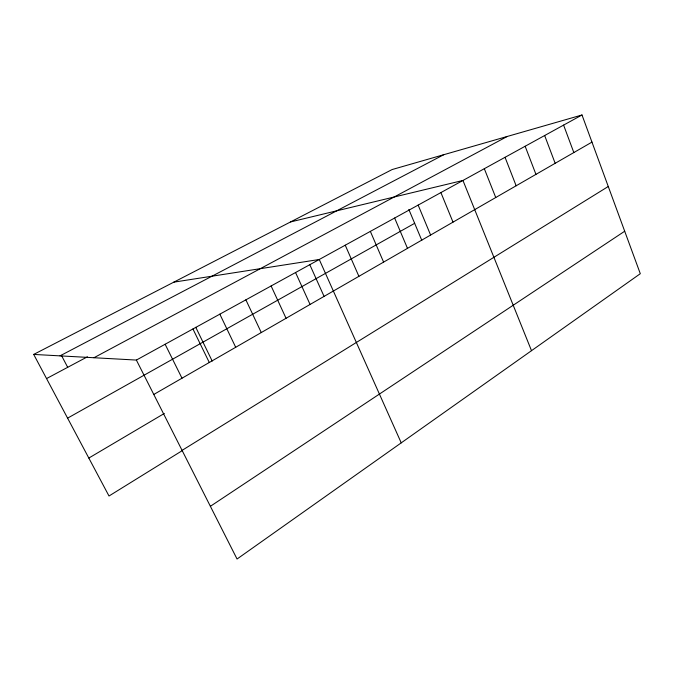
<?xml version="1.0" encoding="UTF-8"?>
<svg xmlns="http://www.w3.org/2000/svg" width="674" height="674" viewBox="0 0 674 674"><rect width="100%" height="100%" fill="white"/><g stroke="black" fill="none" stroke-linecap="round" stroke-linejoin="round"><path stroke-width="1.01" d="M210.381 506.3L624.697 231.224M182.064 450.754L109.003 496.005L33.7 354.423L392.125 169.545L581.999 114.984L640.3 273.703L237.054 559.016L136.375 360.068L33.7 354.423M182.081 450.375L608.268 186.496M88.825 458.059L164.346 413.44M153.782 394.459L591.966 142.113M67.594 418.141L414.662 223.313M136.375 360.068L581.999 114.984M93.956 357.734L507.269 136.451M46.548 378.577L87.46 356.782M60.011 355.864L443.787 154.7M290.561 221.931L462.954 180.455L531.508 350.682M173.799 282.153L319.257 259.49L401.232 442.86M61.41 355.341L67.695 367.313M165.13 344.254L181.997 378.215M192.941 328.963L209.285 362.494M195.772 327.303L212.192 361.062M219.842 314.168L235.698 347.287M245.884 299.837L261.276 332.56M271.117 285.97L286.054 318.288M295.557 272.523L310.074 304.454M309.855 264.798L324.152 296.568M345.24 245.201L358.905 276.332M370.355 231.384L383.599 262.11M394.644 218.031L407.484 248.352M408.848 209.446L421.789 240.323M418.15 205.098L430.61 235.041M440.906 192.579L453.004 222.142M484.32 168.702L495.744 197.524M505.045 157.312L516.149 185.78M525.147 146.25L535.948 174.372M544.659 135.525L555.165 163.31M563.599 125.103L573.835 152.56"/></g></svg>
